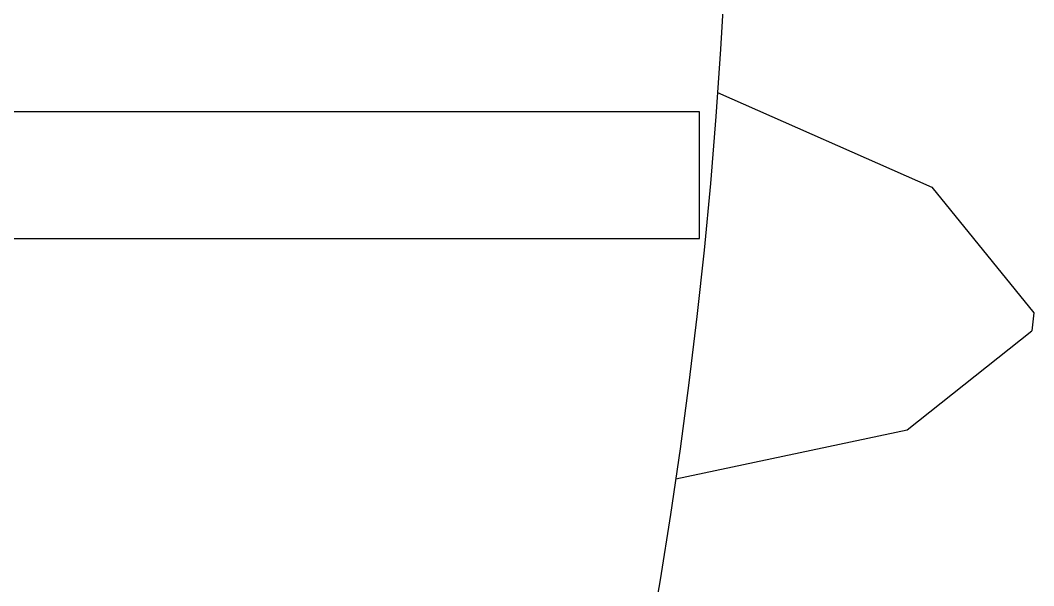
# Model space of a CAD drawing. Extents: x -381 to 213, y -63 to 250.
# Drawn here: x 129.3 to 141.29, y 138.83 to 145.52 of the extents above; entities that cross this region are included whole.
import ezdxf

# ---------------------------------------------------------------- set-up
doc = ezdxf.new("R2010")
doc.units = 0
doc.header["$MEASUREMENT"] = 0
doc.linetypes.add('K5LT_BASIC', pattern=[0])
doc.layers.add('Системный слой', color=7, linetype='Continuous')

# ---------------------------------------------------------------- blocks, each defined once
blk = doc.blocks.new('*U')
at = {"layer": 'Системный слой', "color": 5, "linetype": 'K5LT_BASIC'}
for p, q in [((156.17, 1.223), (-168.83, 1.223)), ((156.17, -0.277), (156.17, 1.223)), ((-168.83, -0.277), (156.17, -0.277)), ((160.125, -1.155), (160.102, -1.37)), ((160.125, -1.155), (160.102, -1.37))]:
    blk.add_line(p, q, dxfattribs=at)
for points in [[(156.382, 1.451), (158.921, 0.333), (160.125, -1.155)], [(156.382, 1.451), (158.921, 0.333), (160.125, -1.155)], [(155.891, -3.122), (158.627, -2.539), (160.102, -1.37)], [(155.891, -3.122), (158.627, -2.539), (160.102, -1.37)]]:
    blk.add_lwpolyline(points, dxfattribs=at)
blk = doc.blocks.new('*F')
at = {"layer": 'Системный слой', "color": 5, "linetype": 'K5LT_BASIC'}
blk.add_circle((94.013, 5.981), 62.534, dxfattribs=at)
blk.add_circle((94.013, 5.981), 62.534, dxfattribs=at)
at = {"layer": 'Системный слой'}
blk.add_blockref('*U', (0, 0), dxfattribs=at)
blk.add_blockref('*U', (0, 0), dxfattribs=at)
blk.add_blockref('*U', (0, 0), dxfattribs=at)
blk.add_blockref('*U', (0, 0), dxfattribs=at)
blk.add_blockref('*U', (0, 0), dxfattribs=at)
blk.add_blockref('*U', (0, 0), dxfattribs=at)
blk.add_blockref('*U', (0, 0), dxfattribs=at)
blk.add_blockref('*U', (0, 0), dxfattribs=at)
blk.add_blockref('*U', (0, 0), dxfattribs=at)
blk.add_blockref('*U', (0, 0), dxfattribs=at)
blk.add_blockref('*U', (0, 0), dxfattribs=at)
blk.add_blockref('*U', (0, 0), dxfattribs=at)
blk.add_blockref('*U', (0, 0), dxfattribs=at)
blk.add_blockref('*U', (0, 0), dxfattribs=at)
blk.add_blockref('*U', (0, 0), dxfattribs=at)
blk.add_blockref('*U', (0, 0), dxfattribs=at)
blk.add_blockref('*U', (0, 0), dxfattribs=at)
blk.add_blockref('*U', (0, 0), dxfattribs=at)
blk.add_blockref('*U', (0, 0), dxfattribs=at)
blk.add_blockref('*U', (0, 0), dxfattribs=at)
blk.add_blockref('*U', (0, 0), dxfattribs=at)
blk.add_blockref('*U', (0, 0), dxfattribs=at)
blk.add_blockref('*U', (0, 0), dxfattribs=at)
blk.add_blockref('*U', (0, 0), dxfattribs=at)
blk.add_blockref('*U', (0, 0), dxfattribs=at)
blk.add_blockref('*U', (0, 0), dxfattribs=at)
blk.add_blockref('*U', (0, 0), dxfattribs=at)
blk.add_blockref('*U', (0, 0), dxfattribs=at)
blk.add_blockref('*U', (0, 0), dxfattribs=at)
blk.add_blockref('*U', (0, 0), dxfattribs=at)
blk.add_blockref('*U', (0, 0), dxfattribs=at)
blk.add_blockref('*U', (0, 0), dxfattribs=at)
blk.add_blockref('*U', (0, 0), dxfattribs=at)
blk.add_blockref('*U', (0, 0), dxfattribs=at)
blk.add_blockref('*U', (0, 0), dxfattribs=at)
blk.add_blockref('*U', (0, 0), dxfattribs=at)
blk.add_blockref('*U', (0, 0), dxfattribs=at)
blk.add_blockref('*U', (0, 0), dxfattribs=at)
blk.add_blockref('*U', (0, 0), dxfattribs=at)
blk.add_blockref('*U', (0, 0), dxfattribs=at)
blk.add_blockref('*U', (0, 0), dxfattribs=at)
blk.add_blockref('*U', (0, 0), dxfattribs=at)
blk.add_blockref('*U', (0, 0), dxfattribs=at)
blk.add_blockref('*U', (0, 0), dxfattribs=at)
blk.add_blockref('*U', (0, 0), dxfattribs=at)
blk.add_blockref('*U', (0, 0), dxfattribs=at)
blk.add_blockref('*U', (0, 0), dxfattribs=at)
blk.add_blockref('*U', (0, 0), dxfattribs=at)
blk.add_blockref('*U', (0, 0), dxfattribs=at)
blk.add_blockref('*U', (0, 0), dxfattribs=at)
blk.add_blockref('*U', (0, 0), dxfattribs=at)
blk.add_blockref('*U', (0, 0), dxfattribs=at)
blk.add_blockref('*U', (0, 0), dxfattribs=at)
blk.add_blockref('*U', (0, 0), dxfattribs=at)
blk.add_blockref('*U', (0, 0), dxfattribs=at)
blk.add_blockref('*U', (0, 0), dxfattribs=at)
blk.add_blockref('*U', (0, 0), dxfattribs=at)
blk.add_blockref('*U', (0, 0), dxfattribs=at)
blk.add_blockref('*U', (0, 0), dxfattribs=at)
blk.add_blockref('*U', (0, 0), dxfattribs=at)
blk.add_blockref('*U', (0, 0), dxfattribs=at)
blk.add_blockref('*U', (0, 0), dxfattribs=at)
blk.add_blockref('*U', (0, 0), dxfattribs=at)
blk.add_blockref('*U', (0, 0), dxfattribs=at)
blk.add_blockref('*U', (0, 0), dxfattribs=at)
blk.add_blockref('*U', (0, 0), dxfattribs=at)
blk.add_blockref('*U', (0, 0), dxfattribs=at)
blk.add_blockref('*U', (0, 0), dxfattribs=at)
blk.add_blockref('*U', (0, 0), dxfattribs=at)
blk.add_blockref('*U', (0, 0), dxfattribs=at)
blk.add_blockref('*U', (0, 0), dxfattribs=at)
blk.add_blockref('*U', (0, 0), dxfattribs=at)
blk.add_blockref('*U', (0, 0), dxfattribs=at)
blk.add_blockref('*U', (0, 0), dxfattribs=at)
blk.add_blockref('*U', (0, 0), dxfattribs=at)
blk.add_blockref('*U', (0, 0), dxfattribs=at)
blk.add_blockref('*U', (0, 0), dxfattribs=at)
blk.add_blockref('*U', (0, 0), dxfattribs=at)
blk.add_blockref('*U', (0, 0), dxfattribs=at)
blk.add_blockref('*U', (0, 0), dxfattribs=at)
blk.add_blockref('*U', (0, 0), dxfattribs=at)
blk.add_blockref('*U', (0, 0), dxfattribs=at)
blk.add_blockref('*U', (0, 0), dxfattribs=at)
blk.add_blockref('*U', (0, 0), dxfattribs=at)
blk.add_blockref('*U', (0, 0), dxfattribs=at)
blk.add_blockref('*U', (0, 0), dxfattribs=at)
blk.add_blockref('*U', (0, 0), dxfattribs=at)
blk.add_blockref('*U', (0, 0), dxfattribs=at)
blk.add_blockref('*U', (0, 0), dxfattribs=at)
blk.add_blockref('*U', (0, 0), dxfattribs=at)
blk.add_blockref('*U', (0, 0), dxfattribs=at)
blk.add_blockref('*U', (0, 0), dxfattribs=at)
blk.add_blockref('*U', (0, 0), dxfattribs=at)
blk.add_blockref('*U', (0, 0), dxfattribs=at)
blk.add_blockref('*U', (0, 0), dxfattribs=at)
blk.add_blockref('*U', (0, 0), dxfattribs=at)
blk.add_blockref('*U', (0, 0), dxfattribs=at)
blk.add_blockref('*U', (0, 0), dxfattribs=at)
blk.add_blockref('*U', (0, 0), dxfattribs=at)
blk.add_blockref('*U', (0, 0), dxfattribs=at)
blk.add_blockref('*U', (0, 0), dxfattribs=at)
blk.add_blockref('*U', (0, 0), dxfattribs=at)
blk.add_blockref('*U', (0, 0), dxfattribs=at)
blk.add_blockref('*U', (0, 0), dxfattribs=at)
blk.add_blockref('*U', (0, 0), dxfattribs=at)
blk.add_blockref('*U', (0, 0), dxfattribs=at)
blk.add_blockref('*U', (0, 0), dxfattribs=at)
blk.add_blockref('*U', (0, 0), dxfattribs=at)
blk.add_blockref('*U', (0, 0), dxfattribs=at)
blk.add_blockref('*U', (0, 0), dxfattribs=at)
blk.add_blockref('*U', (0, 0), dxfattribs=at)
blk.add_blockref('*U', (0, 0), dxfattribs=at)
blk.add_blockref('*U', (0, 0), dxfattribs=at)
blk.add_blockref('*U', (0, 0), dxfattribs=at)
blk.add_blockref('*U', (0, 0), dxfattribs=at)
blk.add_blockref('*U', (0, 0), dxfattribs=at)
blk.add_blockref('*U', (0, 0), dxfattribs=at)
blk.add_blockref('*U', (0, 0), dxfattribs=at)
blk.add_blockref('*U', (0, 0), dxfattribs=at)
blk.add_blockref('*U', (0, 0), dxfattribs=at)
blk.add_blockref('*U', (0, 0), dxfattribs=at)
blk.add_blockref('*U', (0, 0), dxfattribs=at)
blk.add_blockref('*U', (0, 0), dxfattribs=at)
blk.add_blockref('*U', (0, 0), dxfattribs=at)
blk.add_blockref('*U', (0, 0), dxfattribs=at)
blk.add_blockref('*U', (0, 0), dxfattribs=at)
blk.add_blockref('*U', (0, 0), dxfattribs=at)
blk.add_blockref('*U', (0, 0), dxfattribs=at)
blk.add_blockref('*U', (0, 0), dxfattribs=at)
blk.add_blockref('*U', (0, 0), dxfattribs=at)
blk.add_blockref('*U', (0, 0), dxfattribs=at)
blk.add_blockref('*U', (0, 0), dxfattribs=at)
blk.add_blockref('*U', (0, 0), dxfattribs=at)
blk.add_blockref('*U', (0, 0), dxfattribs=at)
blk.add_blockref('*U', (0, 0), dxfattribs=at)
blk.add_blockref('*U', (0, 0), dxfattribs=at)
blk.add_blockref('*U', (0, 0), dxfattribs=at)
blk.add_blockref('*U', (0, 0), dxfattribs=at)
blk.add_blockref('*U', (0, 0), dxfattribs=at)
blk.add_blockref('*U', (0, 0), dxfattribs=at)
blk.add_blockref('*U', (0, 0), dxfattribs=at)
blk.add_blockref('*U', (0, 0), dxfattribs=at)
blk.add_blockref('*U', (0, 0), dxfattribs=at)
blk.add_blockref('*U', (0, 0), dxfattribs=at)
blk.add_blockref('*U', (0, 0), dxfattribs=at)
blk.add_blockref('*U', (0, 0), dxfattribs=at)
blk.add_blockref('*U', (0, 0), dxfattribs=at)
blk.add_blockref('*U', (0, 0), dxfattribs=at)
blk.add_blockref('*U', (0, 0), dxfattribs=at)
blk.add_blockref('*U', (0, 0), dxfattribs=at)
blk.add_blockref('*U', (0, 0), dxfattribs=at)
blk.add_blockref('*U', (0, 0), dxfattribs=at)
blk.add_blockref('*U', (0, 0), dxfattribs=at)
blk.add_blockref('*U', (0, 0), dxfattribs=at)
blk.add_blockref('*U', (0, 0), dxfattribs=at)
blk.add_blockref('*U', (0, 0), dxfattribs=at)
blk.add_blockref('*U', (0, 0), dxfattribs=at)
blk.add_blockref('*U', (0, 0), dxfattribs=at)
blk.add_blockref('*U', (0, 0), dxfattribs=at)
blk.add_blockref('*U', (0, 0), dxfattribs=at)
blk.add_blockref('*U', (0, 0), dxfattribs=at)
blk.add_blockref('*U', (0, 0), dxfattribs=at)
blk.add_blockref('*U', (0, 0), dxfattribs=at)
blk.add_blockref('*U', (0, 0), dxfattribs=at)
blk.add_blockref('*U', (0, 0), dxfattribs=at)
blk.add_blockref('*U', (0, 0), dxfattribs=at)
blk.add_blockref('*U', (0, 0), dxfattribs=at)
blk.add_blockref('*U', (0, 0), dxfattribs=at)
blk.add_blockref('*U', (0, 0), dxfattribs=at)
blk.add_blockref('*U', (0, 0), dxfattribs=at)
blk.add_blockref('*U', (0, 0), dxfattribs=at)
blk.add_blockref('*U', (0, 0), dxfattribs=at)
blk.add_blockref('*U', (0, 0), dxfattribs=at)
blk.add_blockref('*U', (0, 0), dxfattribs=at)
blk.add_blockref('*U', (0, 0), dxfattribs=at)
blk.add_blockref('*U', (0, 0), dxfattribs=at)
blk.add_blockref('*U', (0, 0), dxfattribs=at)
blk.add_blockref('*U', (0, 0), dxfattribs=at)
blk.add_blockref('*U', (0, 0), dxfattribs=at)
blk.add_blockref('*U', (0, 0), dxfattribs=at)
blk.add_blockref('*U', (0, 0), dxfattribs=at)
blk.add_blockref('*U', (0, 0), dxfattribs=at)
blk.add_blockref('*U', (0, 0), dxfattribs=at)
blk.add_blockref('*U', (0, 0), dxfattribs=at)
blk.add_blockref('*U', (0, 0), dxfattribs=at)
blk.add_blockref('*U', (0, 0), dxfattribs=at)
blk.add_blockref('*U', (0, 0), dxfattribs=at)
blk.add_blockref('*U', (0, 0), dxfattribs=at)
blk.add_blockref('*U', (0, 0), dxfattribs=at)
blk.add_blockref('*U', (0, 0), dxfattribs=at)
blk.add_blockref('*U', (0, 0), dxfattribs=at)
blk.add_blockref('*U', (0, 0), dxfattribs=at)
blk.add_blockref('*U', (0, 0), dxfattribs=at)
blk.add_blockref('*U', (0, 0), dxfattribs=at)
blk.add_blockref('*U', (0, 0), dxfattribs=at)
blk.add_blockref('*U', (0, 0), dxfattribs=at)
blk.add_blockref('*U', (0, 0), dxfattribs=at)
blk.add_blockref('*U', (0, 0), dxfattribs=at)
blk.add_blockref('*U', (0, 0), dxfattribs=at)
blk.add_blockref('*U', (0, 0), dxfattribs=at)
blk.add_blockref('*U', (0, 0), dxfattribs=at)
blk.add_blockref('*U', (0, 0), dxfattribs=at)
blk.add_blockref('*U', (0, 0), dxfattribs=at)
blk.add_blockref('*U', (0, 0), dxfattribs=at)
blk.add_blockref('*U', (0, 0), dxfattribs=at)
blk.add_blockref('*U', (0, 0), dxfattribs=at)
blk.add_blockref('*U', (0, 0), dxfattribs=at)

msp = doc.modelspace()

# ---------------------------------------------------------------- block references
at = {"layer": 'Системный слой'}
msp.add_blockref('*F', (-18.831, 143.216), dxfattribs=at)

doc.saveas('drawing.dxf')
